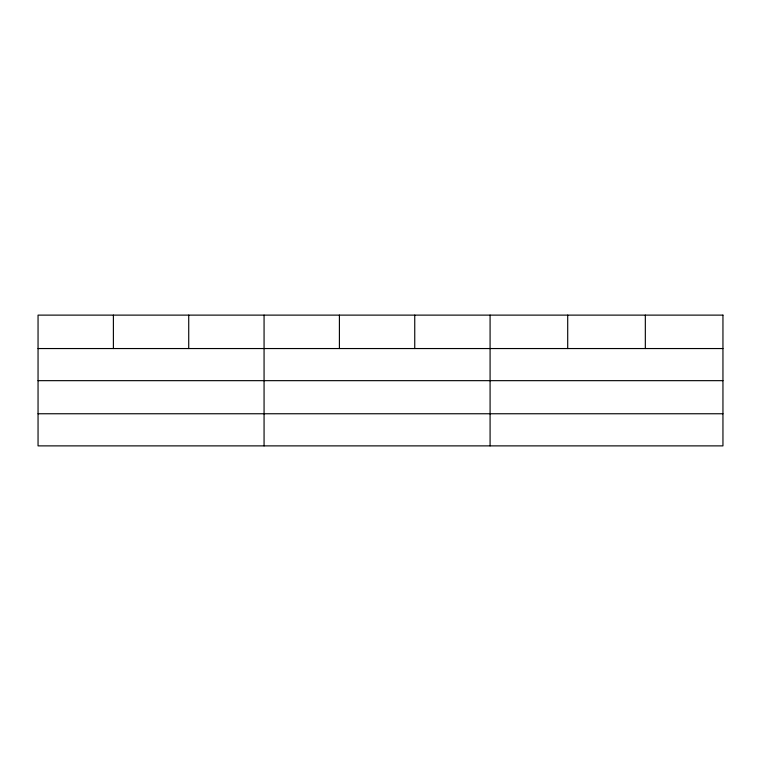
<?xml version="1.0" encoding="UTF-8"?>
<svg xmlns="http://www.w3.org/2000/svg" width="761" height="761" viewBox="0 0 761 761"><rect width="100%" height="100%" fill="white"/><g stroke="black" fill="none" stroke-linecap="round" stroke-linejoin="round"><path stroke-width="1.14" d="M38.05 348.548L722.95 348.548M38.05 380.662L722.95 380.662M38.05 413.756L722.95 413.756M645.328 315.121L645.328 348.548M567.706 315.121L567.706 348.548M490.084 315.121L490.084 445.879M414.745 315.121L414.745 348.548M339.406 315.121L339.406 348.548M264.067 315.121L264.067 445.879M188.728 315.121L188.728 348.548M113.389 315.121L113.389 348.548M722.95 315.121L38.05 315.121L38.05 445.879L722.95 445.879L722.95 315.121"/></g></svg>
